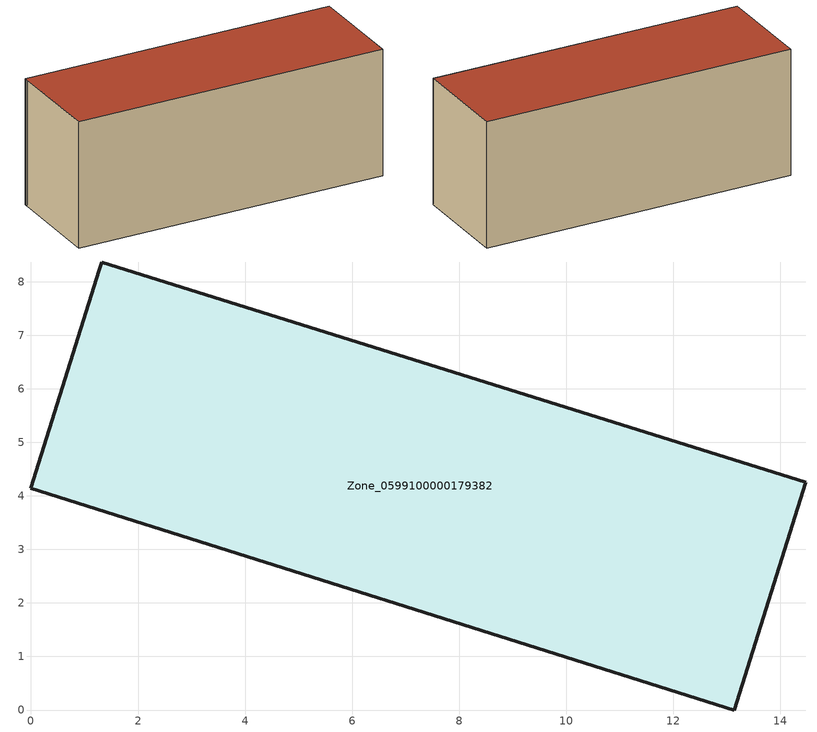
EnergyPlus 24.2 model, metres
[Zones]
Zone_0599100000179382
 floor ground (C_G): 1.3,8.31 1.32,8.37 14.47,4.25 13.14,0 0,4.14 1.28,8.22 z0.57
 wall outside (C_F): 13.14,0 14.47,4.25 1.32,8.37 1.3,8.31 1.28,8.22 0,4.14 13.14,0 z0.57:6.19
 roof outside (C_R): 1.32,8.37 1.3,8.31 1.28,8.22 0,4.14 13.14,0 14.47,4.25 z6.19
[BUILDING]
Pand.0599100000179382: North Axis=0; Terrain=City; Loads Convergence Tolerance Value=0.04; Temperature Convergence Tolerance Value=0.4; Solar Distribution=FullExterior; Maximum Number of Warmup Days=25; Minimum Number of Warmup Days=1
[Site:Location]
Rotterdam.The.Hague.AP_ZH_NLD Design_Conditions: Latitude=51.96; Longitude=4.45; Time Zone=1; Elevation=-4.5
[SITE:GROUNDTEMPERATURE:BUILDINGSURFACE]
18, 18, 18, 18, 18, 18, 18, 18, 18, 18, 18, 18
[MATERIAL] Thermal Absorptance=0.9; Solar Absorptance=0.7; Visible Absorptance=0.7
Name | Roughness | Thickness | Conductivity | Density | Specific Heat
G.TI.1965-1974 | MediumSmooth | 0.15 | 0.882353 | 540 | 1210
F.TI.1965-1974 | Rough | 0.3 | 0.697674 | 1920 | 840
R.TI.1965-1974 | MediumRough | 0.2 | 0.232558 | 1500 | 1000
[CONSTRUCTION]
C_G: G.TI.1965-1974
C_F: F.TI.1965-1974
C_R: R.TI.1965-1974
[ZONE]
Zone_0599100000179382: Type=1; Multiplier=1; Ceiling Height=Autocalculate; Volume=Autocalculate; Floor Area=autocalculate; Part of Total Floor Area=Yes
[ZONEINFILTRATION:DESIGNFLOWRATE]
Infil_Zone_0599100000179382: Zone or ZoneList or Space or SpaceList=Zone_0599100000179382; Schedule=AlwaysOn; Design Flow Rate Calculation Method=Flow/Area; Flow Rate per Floor Area=0.003; Constant Term Coefficient=1; Temperature Term Coefficient=0; Velocity Term Coefficient=0; Velocity Squared Term Coefficient=0
[HVACTEMPLATE:ZONE:IDEALLOADSAIRSYSTEM]
Zone_0599100000179382: Maximum Heating Supply Air Temperature=50; Minimum Cooling Supply Air Temperature=13; Maximum Heating Supply Air Humidity Ratio=0.0156; Minimum Cooling Supply Air Humidity Ratio=0.0077; Heating Limit=NoLimit; Cooling Limit=NoLimit; Dehumidification Control Type=ConstantSensibleHeatRatio; Cooling Sensible Heat Ratio=0.7; Dehumidification Setpoint=60; Humidification Control Type=None; Humidification Setpoint=30; Outdoor Air Method=None; Outdoor Air Flow Rate per Person=0.00944; Outdoor Air Flow Rate per Zone Floor Area=0; Outdoor Air Flow Rate per Zone=0; Demand Controlled Ventilation Type=None; Outdoor Air Economizer Type=NoEconomizer; Heat Recovery Type=None; Sensible Heat Recovery Effectiveness=0.7; Latent Heat Recovery Effectiveness=0.65
[ZONECONTROL:THERMOSTAT]
ThermostatControl_Zone_0599100000179382: Zone or ZoneList=Zone_0599100000179382; Control Type Schedule=DualSetpointControlType; Control 1=Thermostat_Zone_0599100000179382; Temperature Difference Between Cutout And Setpoint=0
[THERMOSTATSETPOINT:DUALSETPOINT]
Thermostat_Zone_0599100000179382: Heating Setpoint Temperature Schedule=HeatingSetpoint_Zone_0599100000179382; Cooling Setpoint Temperature Schedule=CoolingSetpoint_Zone_0599100000179382
[SCHEDULE:COMPACT]
HeatingSetpoint_Zone_0599100000179382: Through: 12/31, For: AllDays, Until: 24:00, 21
CoolingSetpoint_Zone_0599100000179382: Through: 12/31, For: AllDays, Until: 24:00, 24
DualSetpointControlType: Through: 12/31, For: AllDays, Until: 24:00, 4
AlwaysOn: Through: 12/31, For: AllDays, Until: 24:00, 1
